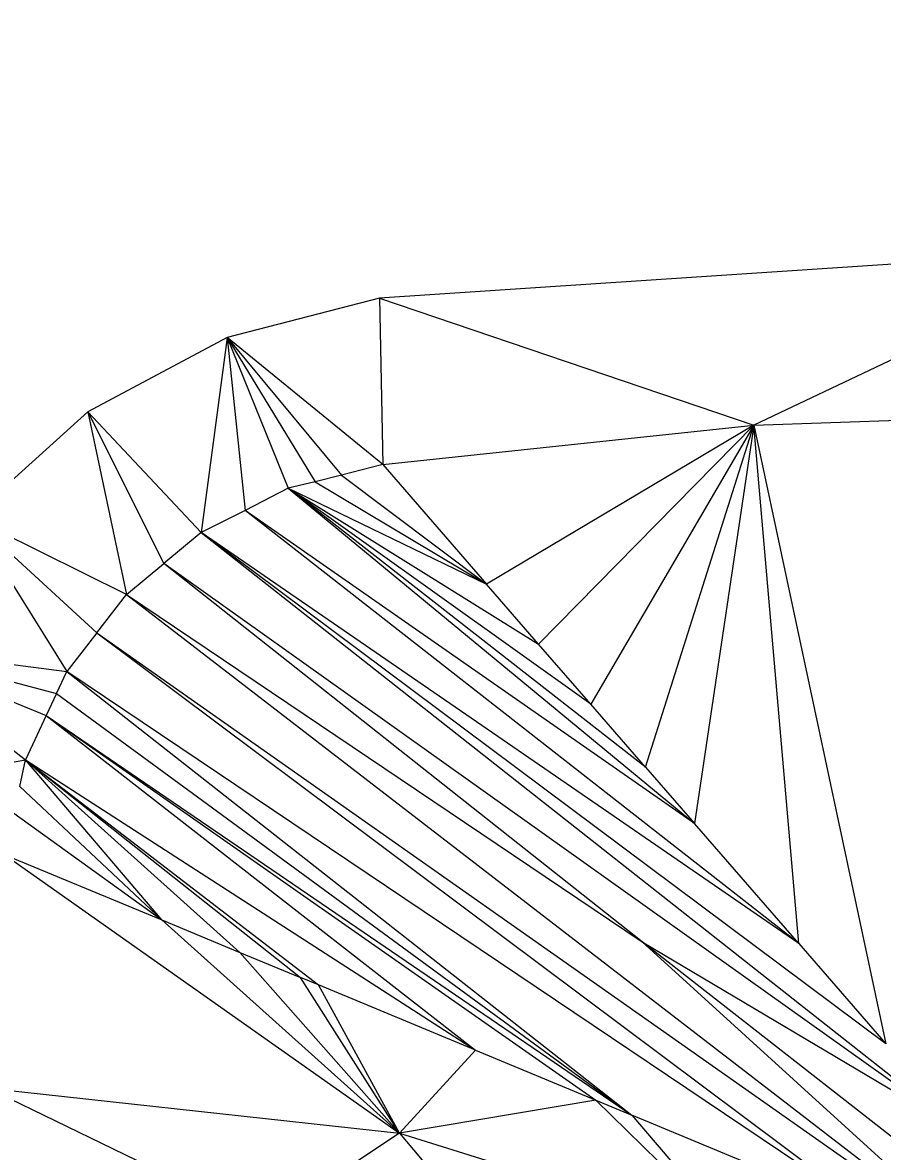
# Model space of a CAD drawing. Header units: inches. Extents: x 21753 to 28474, y -23238 to -20311.
# Drawn here: x 25514.52 to 25518.43, y -22409.99 to -22404.85 of the extents above; entities that cross this region are included whole.
import ezdxf

# ---------------------------------------------------------------- set-up
doc = ezdxf.new("R2010")
doc.units = ezdxf.units.IN
doc.header["$MEASUREMENT"] = 0
for name, color, linetype, lineweight in [('A-ANNO-DIMS', 211, 'Continuous', 9), ('A-ANNO-DIMS-192', 211, 'Continuous', 9), ('A-GENM', 13, 'Continuous', 9)]:
    doc.layers.add(name, color=color, linetype=linetype, lineweight=lineweight)
doc.styles.add('Arial_1', font='arial.ttf', dxfattribs={"height": 17.703593})
doc.dimstyles.new('Linear_-_3_32__Arial_3', dxfattribs={"dimscale": 12, "dimtxt": 18, "dimasz": 2, "dimexe": 1.5, "dimexo": 1, "dimgap": 1, "dimtad": 1, "dimrnd": 0.25, "dimzin": 1, "dimdsep": 46, "dimlunit": 4, "dimtxsty": 'Arial_1', "dimblk1": 'OBLIQUE', "dimblk2": 'OBLIQUE', "dimsah": 1, "dimcen": 0.09, "dimdle": 1.5, "dimazin": 0, "dimtfac": 1, "dimtdec": 4, "dimtix": 1, "dimtmove": 0, "dimatfit": 3, "dimfxl": 1, "dimtvp": 1, "dimtfill": 1, "dimfrac": 2, "dimtolj": 1, "dimtzin": 0, "dimarcsym": 2})

# ---------------------------------------------------------------- blocks, each defined once
blk = doc.blocks.new('Drinking_Founta_Floor Plan0')
at = {"layer": 'A-GENM'}
for p, q in [((23.9995, 24.4301), (20.604, 24.2045)), ((23.9995, 24.4301), (22.3062, 23.6273)), ((20.604, 24.2045), (19.9097, 24.0258)), ((20.604, 24.2045), (20.6187, 23.4486)), ((20.604, 24.2045), (22.3062, 23.6273)), ((19.9097, 24.0258), (19.2769, 23.6874)), ((19.9097, 24.0258), (19.7925, 23.1395)), ((20.6187, 23.4486), (19.9097, 24.0258)), ((19.9097, 24.0258), (20.4312, 23.4003)), ((19.9097, 24.0258), (20.3111, 23.3695)), ((19.9097, 24.0258), (20.188, 23.3402)), ((19.9097, 24.0258), (19.9917, 23.2392)), ((19.2769, 23.6874), (18.7437, 23.2084)), ((19.2769, 23.6874), (19.4527, 22.8568)), ((19.2769, 23.6874), (19.7925, 23.1395)), ((19.2769, 23.6874), (19.6226, 22.9989)), ((22.3062, 23.6273), (23.9995, 23.6874)), ((20.6187, 23.4486), (22.3062, 23.6273)), ((22.3062, 23.6273), (21.0903, 22.9037)), ((22.3062, 23.6273), (21.3277, 22.6312)), ((22.3062, 23.6273), (21.565, 22.3588)), ((21.814, 22.0717), (22.3062, 23.6273)), ((22.3062, 23.6273), (22.0366, 21.8153)), ((22.5112, 21.2704), (22.3062, 23.6273)), ((22.3062, 23.6273), (22.9068, 20.8134)), ((20.6187, 23.4486), (20.4312, 23.4003)), ((20.6187, 23.4486), (21.0903, 22.9037)), ((20.3111, 23.3695), (20.188, 23.3402)), ((20.4312, 23.4003), (20.3111, 23.3695)), ((20.3111, 23.3695), (21.0903, 22.9037)), ((20.4312, 23.4003), (21.0903, 22.9037)), ((20.188, 23.3402), (19.9917, 23.2392)), ((21.814, 22.0717), (20.188, 23.3402)), ((21.565, 22.3588), (20.188, 23.3402)), ((20.188, 23.3402), (21.3277, 22.6312)), ((20.188, 23.3402), (21.0903, 22.9037)), ((20.188, 23.3402), (22.0366, 21.8153)), ((19.9917, 23.2392), (19.7925, 23.1395)), ((22.5112, 21.2704), (19.9917, 23.2392)), ((22.0366, 21.8153), (19.9917, 23.2392)), ((19.3179, 22.6825), (18.7437, 23.2084)), ((19.4527, 22.8568), (18.7437, 23.2084)), ((18.7437, 23.2084), (19.1802, 22.5067)), ((19.7925, 23.1395), (19.6226, 22.9989)), ((22.5112, 21.2704), (19.7925, 23.1395)), ((22.9068, 20.8134), (19.7925, 23.1395)), ((19.7925, 23.1395), (23.2554, 20.412)), ((19.4527, 22.8568), (19.6226, 22.9989)), ((21.7993, 21.2777), (19.6226, 22.9989)), ((23.2554, 20.412), (19.6226, 22.9989)), ((21.3277, 22.6312), (21.0903, 22.9037)), ((19.3179, 22.6825), (19.4527, 22.8568)), ((19.4527, 22.8568), (21.7993, 21.2777)), ((19.4527, 22.8568), (23.437, 19.788)), ((19.3179, 22.6825), (19.1802, 22.5067)), ((19.3179, 22.6825), (22.8775, 20.0224)), ((19.3179, 22.6825), (23.437, 19.788)), ((18.3394, 22.6151), (19.1333, 22.4071)), ((18.3394, 22.6151), (19.0864, 22.3061)), ((18.3394, 22.6151), (18.9927, 22.1054)), ((18.3394, 22.6151), (19.1802, 22.5067)), ((21.565, 22.3588), (21.3277, 22.6312)), ((19.1333, 22.4071), (19.1802, 22.5067)), ((22.8775, 20.0224), (19.1802, 22.5067)), ((19.1802, 22.5067), (21.7525, 20.4882)), ((19.1333, 22.4071), (19.0864, 22.3061)), ((19.1333, 22.4071), (21.7525, 20.4882)), ((21.814, 22.0717), (21.565, 22.3588)), ((19.0864, 22.3061), (18.9927, 22.1054)), ((19.0864, 22.3061), (21.0405, 20.7841)), ((19.0864, 22.3061), (21.5884, 20.557)), ((19.0864, 22.3061), (21.7525, 20.4882)), ((18.0845, 21.9442), (18.9927, 22.1054)), ((18.9663, 21.9838), (18.9927, 22.1054)), ((19.6138, 21.3773), (18.9927, 22.1054)), ((19.9683, 21.2294), (18.9927, 22.1054)), ((18.9927, 22.1054), (21.0405, 20.7841)), ((18.9927, 22.1054), (20.3257, 21.0814)), ((18.9927, 22.1054), (20.2437, 21.1151)), ((21.814, 22.0717), (22.0366, 21.8153)), ((18.9663, 21.9838), (19.6138, 21.3773)), ((18.94, 21.8622), (19.6138, 21.3773)), ((22.5112, 21.2704), (22.0366, 21.8153)), ((18.8989, 21.6732), (19.6138, 21.3773)), ((18.8989, 21.6732), (20.6948, 20.4076)), ((19.6138, 21.3773), (19.9683, 21.2294)), ((19.6138, 21.3773), (20.6948, 20.4076)), ((23.9995, 19.5551), (21.7993, 21.2777)), ((21.7993, 21.2777), (23.2554, 20.412)), ((21.7993, 21.2777), (23.437, 19.788)), ((22.5112, 21.2704), (22.9068, 20.8134)), ((19.9683, 21.2294), (20.6948, 20.4076)), ((19.9683, 21.2294), (20.2437, 21.1151)), ((20.6948, 20.4076), (20.2437, 21.1151)), ((20.3257, 21.0814), (20.2437, 21.1151)), ((21.0405, 20.7841), (20.3257, 21.0814)), ((20.6948, 20.4076), (20.3257, 21.0814)), ((21.0405, 20.7841), (20.6948, 20.4076)), ((21.0405, 20.7841), (21.5884, 20.557)), ((18.8228, 20.6112), (20.6948, 20.4076)), ((18.8228, 20.6112), (20.0825, 20.0019)), ((21.5884, 20.557), (20.6948, 20.4076)), ((21.5884, 20.557), (21.7525, 20.4882)), ((21.5884, 20.557), (22.2329, 19.9271)), ((22.8775, 20.0224), (21.7525, 20.4882)), ((21.7525, 20.4882), (22.2329, 19.9271)), ((20.6948, 20.4076), (20.0825, 20.0019)), ((20.6948, 20.4076), (21.4126, 19.5507)), ((20.6948, 20.4076), (22.2329, 19.9271))]:
    blk.add_line(p, q, dxfattribs=at)
blk = doc.blocks.new('Locker Rooms_Ryan_ifc-1-First Floor Plan')
at = {"lineweight": 9}
blk.add_blockref('Drinking_Founta_Floor Plan0', (25495.5386, -22430.3109), dxfattribs=at)
blk = doc.blocks.new('DIMBLOCK18-First Floor Plan')
at = {"layer": 'A-ANNO-DIMS-192'}
for p, q in [((25849.6402, -22592.4122), (25849.6402, -22281.777)), ((25511.8902, -22298.6251), (25511.8902, -22317.777)), ((25511.8902, -22299.777), (25511.8902, -22298.6251)), ((25511.8902, -22299.777), (25849.6402, -22299.777)), ((25849.6402, -22299.777), (25849.6402, -22592.4122))]:
    blk.add_line(p, q, dxfattribs=at)
at = {"layer": 'A-ANNO-DIMS-192', "lineweight": 50}
for p, q in [((25511.8902, -22299.777), (25523.8902, -22287.777)), ((25849.6402, -22299.777), (25861.6402, -22287.777)), ((25511.8902, -22299.777), (25499.8902, -22311.777)), ((25849.6402, -22299.777), (25837.6402, -22311.777))]:
    blk.add_line(p, q, dxfattribs=at)
at = {"layer": 'A-ANNO-DIMS-192', "color": 0, "insert": (25622.0575, -22264.8119), "char_height": 17.703593, "width": 140.898462, "attachment_point": 1, "line_spacing_factor": 0.938532, "style": 'Arial_1', "bg_fill": 3, "box_fill_scale": 1.25, "bg_fill_color": 0, "bg_fill_transparency": 0}
blk.add_mtext('28\' - 1 3/4"', dxfattribs=at)
blk = doc.blocks.new('_Oblique')
at = {"color": 0, "linetype": 'ByBlock', "lineweight": -2}
blk.add_line((-0.5, -0.5), (0.5, 0.5), dxfattribs=at)

msp = doc.modelspace()

# ---------------------------------------------------------------- dimensions: what is measured, and where the dimension line sits
at = {"layer": 'A-ANNO-DIMS'}
dim = msp.add_linear_dim(base=(25849.6402, -22299.777), p1=(25511.8902, -22310.6251), p2=(25849.6402, -22604.4122), dimstyle='Linear_-_3_32__Arial_3', override={"dimpost": '<>', "dimfxl": 447.644825}, dxfattribs=at)
dim.commit()
dim.dimension.update_dxf_attribs({"geometry": 'DIMBLOCK18-First Floor Plan', "text_midpoint": (25680.7652, -22278.6173)})

# ---------------------------------------------------------------- next in the draw order: block references
at = {"lineweight": 5}
msp.add_blockref('Locker Rooms_Ryan_ifc-1-First Floor Plan', (0, 0), dxfattribs=at)

doc.saveas('drawing.dxf')
